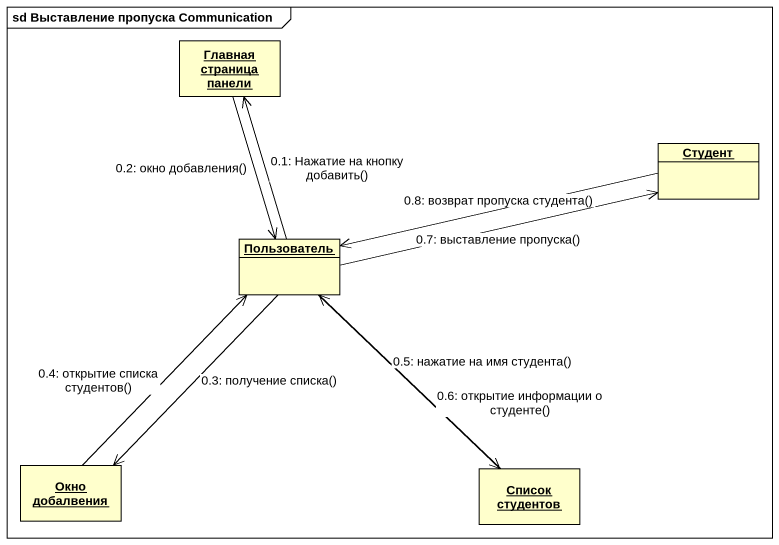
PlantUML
@startuml
mainframe sd Выставление пропуска Communication
hide circle
hide empty members
object "Главная страница панели" as Главная_страница_панели
object Студент
object Пользователь
object "Окно добалвения" as Окно_добалвения
object "Список студентов" as Список_студентов
Пользователь -up-> Главная_страница_панели : 0.1: Нажатие на кнопку добавить()
Главная_страница_панели --> Пользователь : 0.2: окно добавления()
Пользователь --> Окно_добалвения : 0.3: получение списка()
Окно_добалвения -up-> Пользователь : 0.4: открытие списка студентов()
Пользователь --> Список_студентов : 0.5: нажатие на имя студента()
Список_студентов -up-> Пользователь : 0.6: открытие информации о студенте()
Пользователь -right-> Студент : 0.7: выставление пропуска()
Студент -left-> Пользователь : 0.8: возврат пропуска студента()
@enduml
